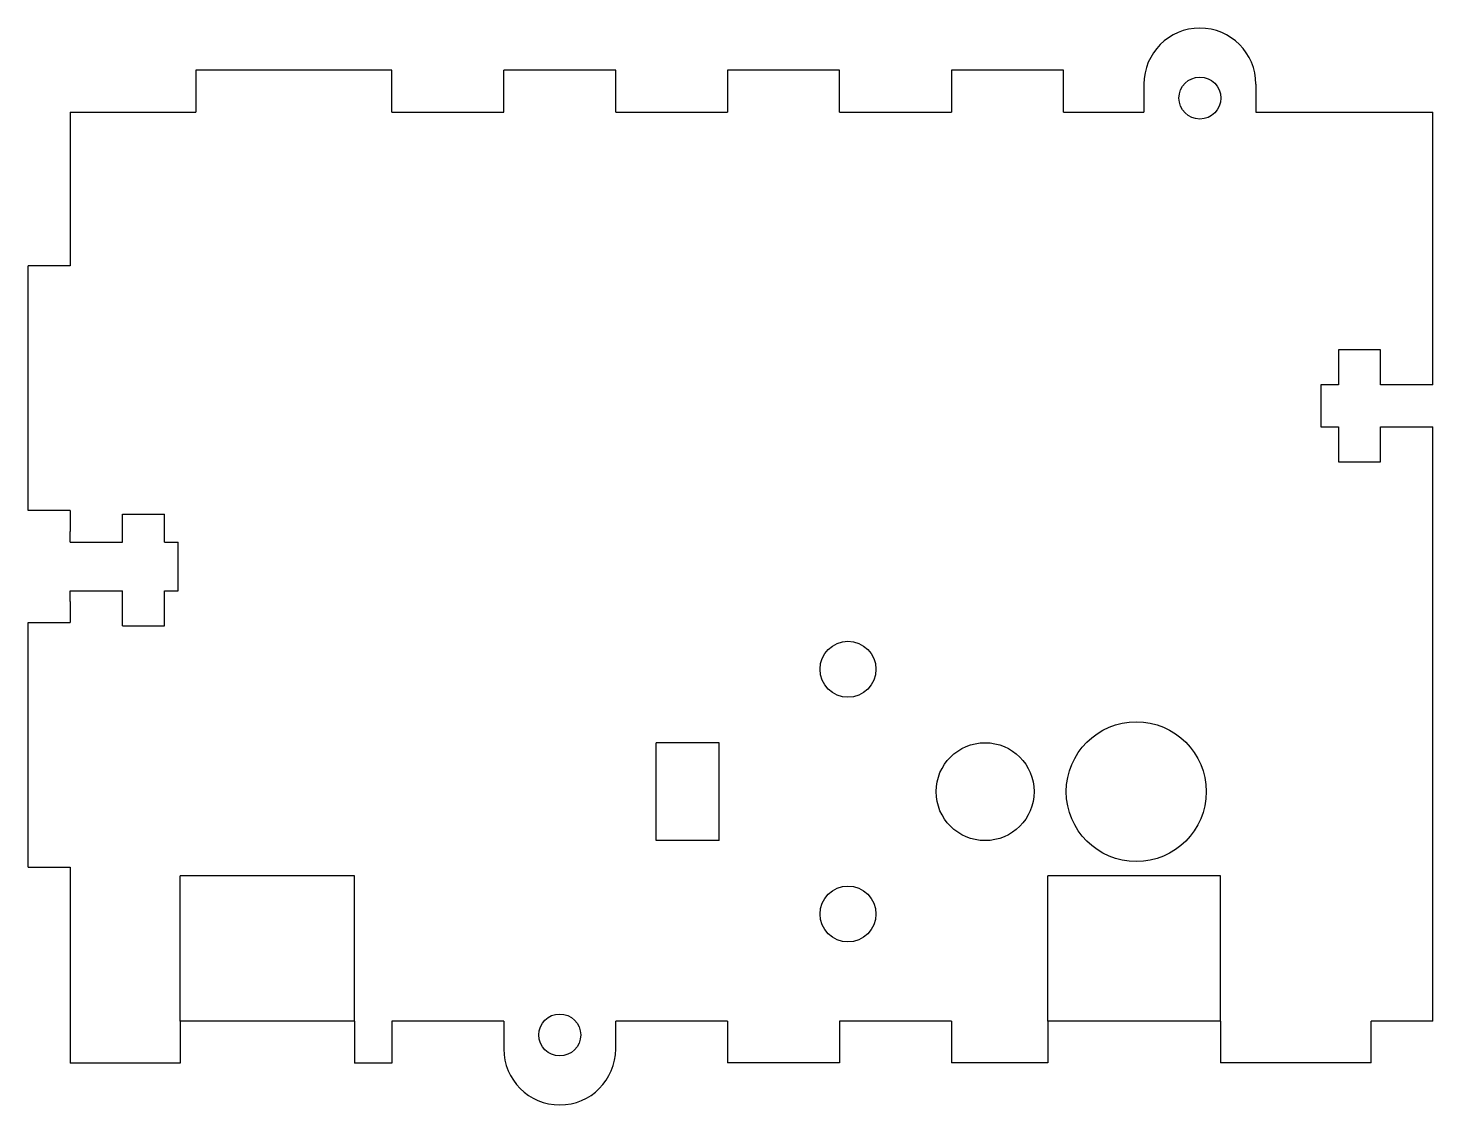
# Model space of a CAD drawing. Header units: centimetres. Extents: x 3358.9 to 3368.9, y 1264.4 to 1272.1.
import ezdxf

# ---------------------------------------------------------------- set-up
doc = ezdxf.new("R2010")
doc.units = ezdxf.units.CM

msp = doc.modelspace()

# ---------------------------------------------------------------- linework, layer by layer
at = {"color": 7, "linetype": 'Continuous', "lineweight": 25}
for p, q in [((3360.07, 1271.794), (3360.07, 1271.494)), ((3361.47, 1271.494), (3361.47, 1271.794)), ((3363.87, 1271.794), (3363.87, 1271.494)), ((3364.67, 1271.494), (3364.67, 1271.794)), ((3365.47, 1271.794), (3365.47, 1271.494)), ((3366.27, 1271.494), (3366.27, 1271.794)), ((3359.17, 1271.494), (3359.17, 1270.394)), ((3368.535, 1269.793), (3368.235, 1269.793)), ((3368.235, 1269.793), (3368.235, 1269.543)), ((3368.235, 1269.543), (3368.11, 1269.543)), ((3368.11, 1269.543), (3368.11, 1269.243)), ((3368.91, 1269.543), (3368.535, 1269.543)), ((3368.11, 1269.243), (3368.235, 1269.243)), ((3368.235, 1269.243), (3368.235, 1268.993)), ((3368.535, 1269.243), (3368.91, 1269.243)), ((3368.235, 1268.993), (3368.535, 1268.993)), ((3359.17, 1268.644), (3359.17, 1268.494)), ((3359.545, 1268.619), (3359.845, 1268.619)), ((3359.545, 1268.418), (3359.545, 1268.619)), ((3359.845, 1268.418), (3359.845, 1268.619)), ((3359.17, 1268.418), (3359.545, 1268.418)), ((3359.845, 1268.418), (3359.943, 1268.418)), ((3359.943, 1268.069), (3359.943, 1268.418)), ((3359.17, 1268.069), (3359.545, 1268.069)), ((3359.545, 1267.819), (3359.545, 1268.069)), ((3359.845, 1267.819), (3359.845, 1268.069)), ((3359.845, 1268.069), (3359.943, 1268.069)), ((3359.17, 1267.994), (3359.17, 1267.844)), ((3359.545, 1267.819), (3359.845, 1267.819)), ((3363.36, 1266.984), (3363.36, 1266.984)), ((3363.81, 1266.984), (3363.81, 1266.984)), ((3363.36, 1266.284), (3363.36, 1266.284)), ((3358.87, 1266.094), (3359.17, 1266.094)), ((3361.47, 1264.993), (3361.47, 1264.994)), ((3362.27, 1264.994), (3362.27, 1264.794)), ((3363.07, 1264.794), (3363.07, 1264.994)), ((3363.87, 1264.994), (3363.87, 1264.994)), ((3364.67, 1264.994), (3364.67, 1264.994)), ((3365.47, 1264.994), (3365.47, 1264.994)), ((3368.47, 1264.857), (3368.47, 1264.994)), ((3368.47, 1264.694), (3368.47, 1264.827))]:
    msp.add_line(p, q, dxfattribs=at)
for p, q in [((3361.47, 1271.794), (3360.07, 1271.794)), ((3362.27, 1271.494), (3362.27, 1271.794)), ((3363.07, 1271.794), (3362.27, 1271.794)), ((3363.07, 1271.494), (3363.07, 1271.794)), ((3364.67, 1271.794), (3363.87, 1271.794)), ((3366.27, 1271.794), (3365.47, 1271.794)), ((3366.845, 1271.694), (3366.845, 1271.494)), ((3367.645, 1271.694), (3367.645, 1271.494)), ((3359.17, 1271.494), (3360.07, 1271.494)), ((3361.47, 1271.494), (3362.27, 1271.494)), ((3363.07, 1271.494), (3363.87, 1271.494)), ((3364.67, 1271.494), (3365.47, 1271.494)), ((3366.27, 1271.494), (3366.845, 1271.494)), ((3367.645, 1271.494), (3368.909, 1271.494)), ((3368.91, 1269.543), (3368.909, 1271.494)), ((3358.87, 1268.644), (3358.87, 1270.394)), ((3359.17, 1270.394), (3358.87, 1270.394)), ((3368.535, 1269.543), (3368.535, 1269.793)), ((3368.535, 1268.993), (3368.535, 1269.243)), ((3368.91, 1264.994), (3368.91, 1269.243)), ((3359.17, 1268.644), (3358.87, 1268.644)), ((3359.17, 1268.418), (3359.17, 1268.494)), ((3359.17, 1267.994), (3359.17, 1268.069)), ((3358.87, 1267.844), (3359.17, 1267.844)), ((3358.87, 1266.094), (3358.87, 1267.844)), ((3363.81, 1266.984), (3363.36, 1266.984)), ((3363.36, 1266.284), (3363.36, 1266.984)), ((3363.81, 1266.284), (3363.81, 1266.984)), ((3363.81, 1266.284), (3363.36, 1266.284)), ((3359.17, 1266.094), (3359.17, 1264.693)), ((3359.956, 1264.993), (3359.956, 1266.033)), ((3361.204, 1266.033), (3359.956, 1266.033)), ((3366.158, 1264.994), (3366.158, 1266.033)), ((3367.393, 1266.033), (3366.158, 1266.033)), ((3367.393, 1264.994), (3367.393, 1266.033)), ((3359.956, 1264.994), (3359.956, 1264.993)), ((3359.956, 1264.993), (3359.956, 1264.993)), ((3359.956, 1264.993), (3359.956, 1264.693)), ((3361.204, 1264.993), (3359.956, 1264.993)), ((3361.204, 1264.994), (3361.204, 1264.693)), ((3361.204, 1264.993), (3361.204, 1264.993)), ((3361.204, 1264.993), (3361.204, 1264.993)), ((3361.47, 1264.994), (3361.47, 1264.693)), ((3362.27, 1264.993), (3361.47, 1264.993)), ((3363.87, 1264.994), (3363.07, 1264.994)), ((3363.87, 1264.994), (3363.87, 1264.694)), ((3365.47, 1264.994), (3364.67, 1264.994)), ((3364.67, 1264.994), (3364.67, 1264.694)), ((3365.47, 1264.994), (3365.47, 1264.694)), ((3366.158, 1264.994), (3366.158, 1264.694)), ((3367.393, 1264.994), (3366.158, 1264.994)), ((3367.393, 1264.994), (3367.393, 1264.694)), ((3368.91, 1264.994), (3368.47, 1264.994)), ((3368.47, 1264.827), (3368.47, 1264.857)), ((3359.956, 1264.693), (3359.17, 1264.693)), ((3361.47, 1264.693), (3361.204, 1264.693)), ((3364.67, 1264.694), (3363.87, 1264.694)), ((3366.158, 1264.694), (3365.47, 1264.694)), ((3368.47, 1264.694), (3367.393, 1264.694))]:
    msp.add_line(p, q)
for points in [[(3363.36, 1266.984), (3363.36, 1266.984)], [(3363.81, 1266.984), (3363.81, 1266.984)], [(3363.36, 1266.284), (3363.36, 1266.284)], [(3361.204, 1264.994), (3361.204, 1266.033)]]:
    msp.add_lwpolyline(points)
for centre in [(3367.245, 1271.594), (3362.67, 1264.894)]:
    msp.add_circle(centre, 0.15, dxfattribs=at)
for centre, radius in [((3364.73, 1267.509), 0.2), ((3366.79, 1266.634), 0.5), ((3365.71, 1266.634), 0.35), ((3364.73, 1265.759), 0.2)]:
    msp.add_circle(centre, radius)
for centre, start, end in [((3367.245, 1271.694), 0, 180), ((3362.67, 1264.794), 180, 0)]:
    msp.add_arc(centre, 0.4, start, end, dxfattribs=at)

doc.saveas('drawing.dxf')
